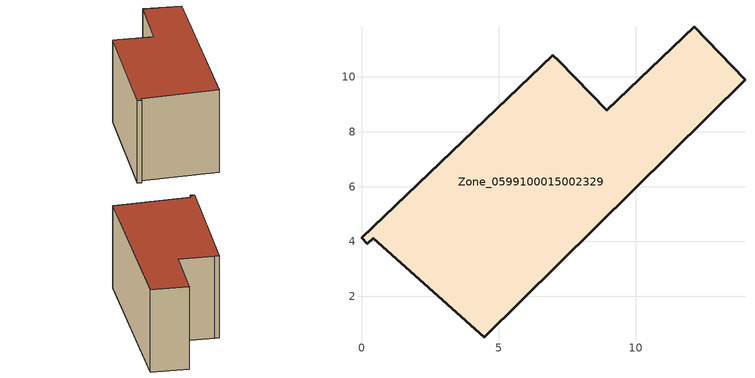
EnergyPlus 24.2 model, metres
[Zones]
Zone_0599100015002329
 floor ground (C_G): 7.2,10.6 8.94,8.78 12.14,11.83 13.99,9.9 4.48,0.51 0.42,4.12 0.22,3.91 0,4.13 6.97,10.79 z0.92
 wall outside (C_F): 8.94,8.78 7.2,10.6 6.97,10.79 0,4.13 0.22,3.91 0.42,4.12 4.48,0.51 13.99,9.9 12.14,11.83 8.94,8.78 z0.92:7.04
 roof outside (C_R): 0.22,3.91 0.42,4.12 4.48,0.51 13.99,9.9 12.14,11.83 8.94,8.78 7.2,10.6 6.97,10.79 0,4.13 z7.04
[BUILDING]
Pand.0599100015002329: North Axis=0; Terrain=City; Loads Convergence Tolerance Value=0.04; Temperature Convergence Tolerance Value=0.4; Solar Distribution=FullExterior; Maximum Number of Warmup Days=25; Minimum Number of Warmup Days=1
[Site:Location]
Rotterdam.The.Hague.AP_ZH_NLD Design_Conditions: Latitude=51.96; Longitude=4.45; Time Zone=1; Elevation=-4.5
[SITE:GROUNDTEMPERATURE:BUILDINGSURFACE]
18, 18, 18, 18, 18, 18, 18, 18, 18, 18, 18, 18
[MATERIAL] Thermal Absorptance=0.9; Solar Absorptance=0.7; Visible Absorptance=0.7
Name | Roughness | Thickness | Conductivity | Density | Specific Heat
G.TC.1975-1991 | MediumSmooth | 0.15 | 0.288461 | 540 | 1210
F.TC.1975-1991 | Rough | 0.3 | 0.230769 | 1920 | 840
R.TC.1975-1991 | MediumRough | 0.2 | 0.153846 | 1500 | 1000
[CONSTRUCTION]
C_G: G.TC.1975-1991
C_F: F.TC.1975-1991
C_R: R.TC.1975-1991
[ZONE]
Zone_0599100015002329: Type=1; Multiplier=1; Ceiling Height=Autocalculate; Volume=Autocalculate; Floor Area=autocalculate; Part of Total Floor Area=Yes
[ZONEINFILTRATION:DESIGNFLOWRATE]
Infil_Zone_0599100015002329: Zone or ZoneList or Space or SpaceList=Zone_0599100015002329; Schedule=AlwaysOn; Design Flow Rate Calculation Method=Flow/Area; Flow Rate per Floor Area=0.003; Constant Term Coefficient=1; Temperature Term Coefficient=0; Velocity Term Coefficient=0; Velocity Squared Term Coefficient=0
[HVACTEMPLATE:ZONE:IDEALLOADSAIRSYSTEM]
Zone_0599100015002329: Maximum Heating Supply Air Temperature=50; Minimum Cooling Supply Air Temperature=13; Maximum Heating Supply Air Humidity Ratio=0.0156; Minimum Cooling Supply Air Humidity Ratio=0.0077; Heating Limit=NoLimit; Cooling Limit=NoLimit; Dehumidification Control Type=ConstantSensibleHeatRatio; Cooling Sensible Heat Ratio=0.7; Dehumidification Setpoint=60; Humidification Control Type=None; Humidification Setpoint=30; Outdoor Air Method=None; Outdoor Air Flow Rate per Person=0.00944; Outdoor Air Flow Rate per Zone Floor Area=0; Outdoor Air Flow Rate per Zone=0; Demand Controlled Ventilation Type=None; Outdoor Air Economizer Type=NoEconomizer; Heat Recovery Type=None; Sensible Heat Recovery Effectiveness=0.7; Latent Heat Recovery Effectiveness=0.65
[ZONECONTROL:THERMOSTAT]
ThermostatControl_Zone_0599100015002329: Zone or ZoneList=Zone_0599100015002329; Control Type Schedule=DualSetpointControlType; Control 1=Thermostat_Zone_0599100015002329; Temperature Difference Between Cutout And Setpoint=0
[THERMOSTATSETPOINT:DUALSETPOINT]
Thermostat_Zone_0599100015002329: Heating Setpoint Temperature Schedule=HeatingSetpoint_Zone_0599100015002329; Cooling Setpoint Temperature Schedule=CoolingSetpoint_Zone_0599100015002329
[SCHEDULE:COMPACT]
HeatingSetpoint_Zone_0599100015002329: Through: 12/31, For: AllDays, Until: 24:00, 21
CoolingSetpoint_Zone_0599100015002329: Through: 12/31, For: AllDays, Until: 24:00, 24
DualSetpointControlType: Through: 12/31, For: AllDays, Until: 24:00, 4
AlwaysOn: Through: 12/31, For: AllDays, Until: 24:00, 1
